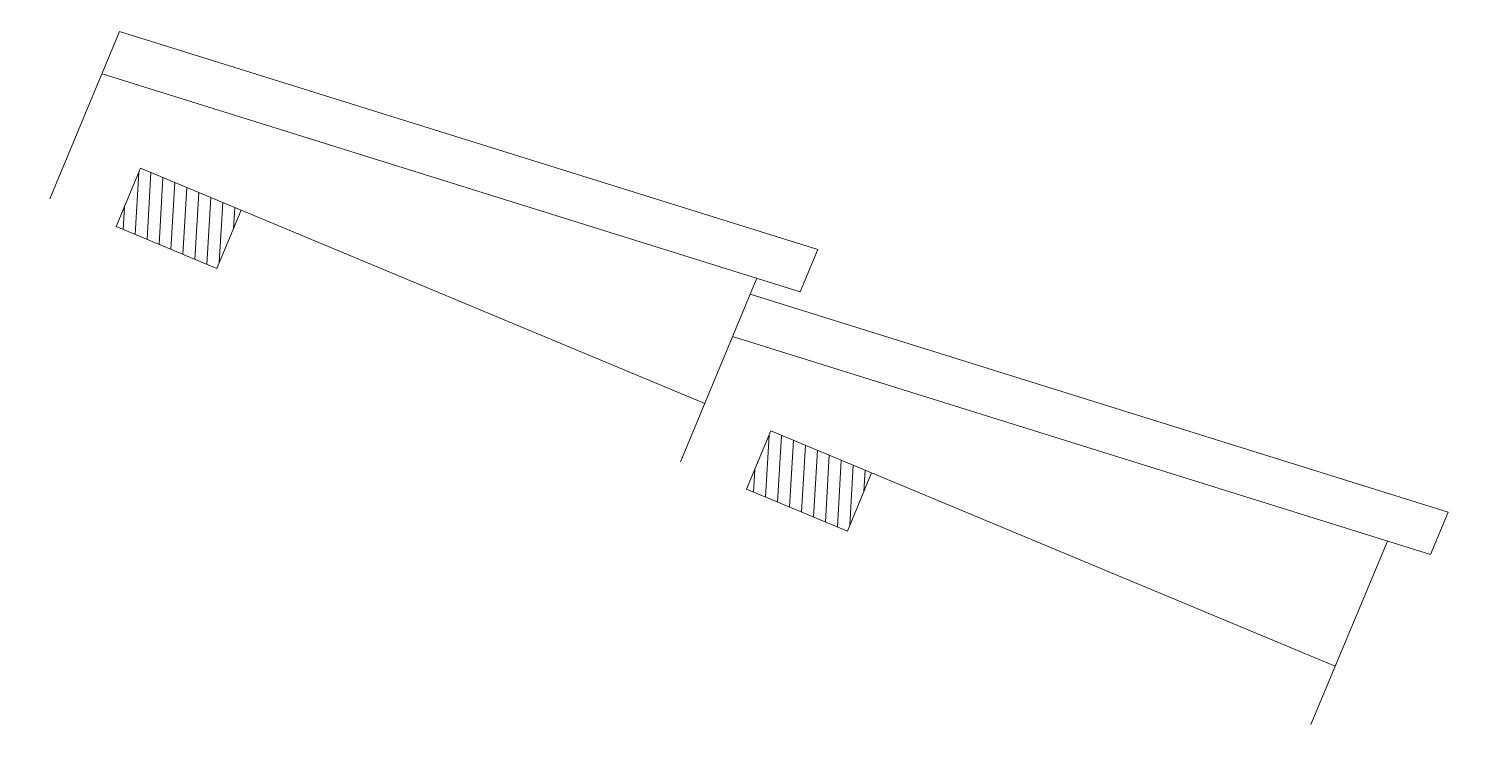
# Model space of a CAD drawing. Header units: millimetres. Extents: x 1876.214 to 1876.804, y 899.861 to 900.148.
import ezdxf

# ---------------------------------------------------------------- set-up
doc = ezdxf.new("R2010")
doc.units = ezdxf.units.MM
doc.layers.get('0').update_dxf_attribs({"lineweight": 9})

# ---------------------------------------------------------------- blocks, each defined once
blk = doc.blocks.new('*U202')
h = blk.add_hatch()
h.set_pattern_fill('ANSI31', color=0, scale=0.00158, angle=225.76261, style=0)
h.set_pattern_definition([(270.76260997, (1802.7226794, 1854.4559566), (0.005014657672, 6.674931e-05), [])])
h.paths.add_polyline_path([(0.29956, 0.08163), (0.34157, 0.09695), (0.3327, 0.12128), (0.29069, 0.10597)])
h = blk.add_hatch()
h.set_pattern_fill('ANSI31', color=0, scale=0.00158, angle=225.76261, style=0)
h.set_pattern_definition([(270.76260997, (1802.459614, 1854.3600575), (0.005014657672, 6.674931e-05), [])])
h.paths.add_polyline_path([(0.0365, -0.01427), (0.07851, 0.00105), (0.06964, 0.02539), (0.02762, 0.01007)])
at = {"color": 0}
for p, q in [((0.55403, 0.11528), (0.52613, 0.1918)), ((0.34157, 0.09695), (0.535, 0.16746)), ((0.28209, 0.0437), (0.57199, 0.12001)), ((0.57841, 0.10238), (0.57199, 0.12001)), ((0.28852, 0.02607), (0.57841, 0.10238)), ((0.29096, 0.01938), (0.26307, 0.0959)), ((0.34157, 0.09695), (0.29956, 0.08163)), ((0.07851, 0.00105), (0.27194, 0.07156)), ((0.01903, -0.0522), (0.30892, 0.02411)), ((0.31535, 0.00648), (0.30892, 0.02411)), ((0.02545, -0.06983), (0.31535, 0.00648)), ((0.02545, -0.06983), (0, 0)), ((0.07851, 0.00105), (0.0365, -0.01427))]:
    blk.add_line(p, q, dxfattribs=at)
for points in [[(0.34157, 0.09695), (0.29956, 0.08163), (0.29069, 0.10597), (0.3327, 0.12128)], [(0.07851, 0.00105), (0.0365, -0.01427), (0.02762, 0.01007), (0.06964, 0.02539)]]:
    blk.add_lwpolyline(points, close=True, dxfattribs=at)

msp = doc.modelspace()

# ---------------------------------------------------------------- block references
at = {"xscale": -1, "rotation": 177.4091980147884}
msp.add_blockref('*U202', (1876.22274, 900.07839), dxfattribs=at)

doc.saveas('drawing.dxf')
